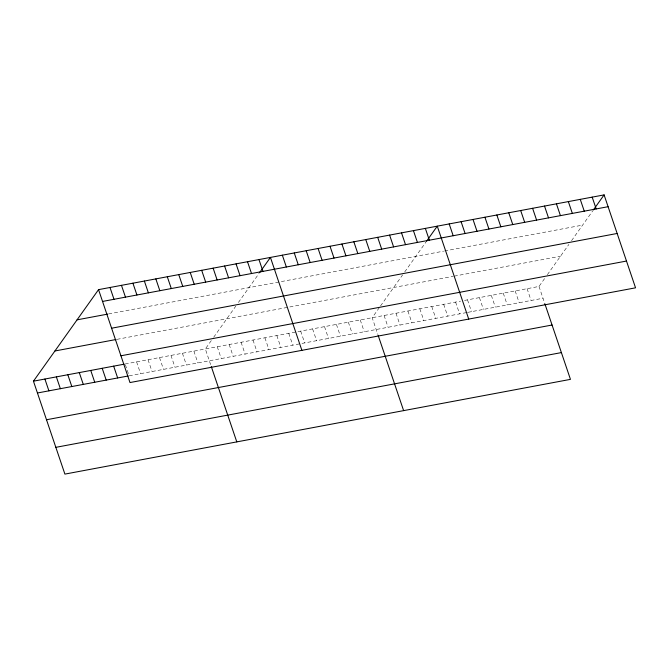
<?xml version="1.0" encoding="UTF-8"?>
<svg xmlns="http://www.w3.org/2000/svg" width="669" height="669" viewBox="0 0 669 669"><rect width="100%" height="100%" fill="white"/><g stroke="black" fill="none" stroke-linecap="round" stroke-linejoin="round"><path stroke-width="0.5" stroke-dasharray="3.35 2.51" d="M211.304 340.58L205.341 348.975L210.952 365.558M213.695 337.226L235.781 306.159M238.415 302.455L259.095 273.37M379.331 307.64L372.173 317.708L377.784 334.299M380.527 305.959L402.613 274.9M404.72 271.932L425.927 242.103M464.52 300.406L539.005 286.449L544.967 278.053M547.359 274.7L568.918 244.377M571.552 240.673L592.759 210.844M108.579 313.937L443.589 251.159M444.584 250.975L582.615 225.11M117 339.342L453.231 276.33M454.226 276.146L560.48 256.235M125.12 364.003L460.548 301.15M466.536 312.582L129.117 375.811L125.454 364.99M467.531 312.398L543.002 298.249M539.005 286.449L544.942 303.985M527.088 288.682L531.086 300.481M515.172 290.915L519.169 302.714M503.255 293.147L507.253 304.955M491.339 295.38L495.336 307.188M479.422 297.613L483.419 309.421M467.506 299.846L471.503 311.654M455.589 302.079L459.586 313.886M443.672 304.311L447.67 316.119M431.756 306.544L435.753 318.352M419.839 308.777L423.837 320.585M407.923 311.01L411.92 322.818M396.006 313.243L400.003 325.05M384.09 315.475L388.087 327.283M360.257 319.941L364.254 331.749M348.34 322.174L352.337 333.982M336.423 324.406L340.421 336.214M324.507 326.639L328.504 338.447M312.59 328.872L316.588 340.68M300.674 331.105L304.671 342.913M288.757 333.338L292.754 345.145M276.841 335.57L280.838 347.378M264.924 337.803L268.921 349.611M253.007 340.036L257.005 351.844M241.091 342.269L245.088 354.077M229.174 344.502L233.172 356.309M217.258 346.743L221.247 358.542M193.876 351.116L197.873 362.924M182.42 353.265L186.417 365.073M170.963 355.415L174.96 367.222M159.498 357.564L163.495 369.372M148.041 359.705L152.039 371.512M136.585 361.854L140.582 373.662"/><path stroke-width="1" d="M544.942 303.985L570.456 379.365L64.901 474.104L33.45 381.179L98.544 289.635L604.099 194.896L635.55 287.821L129.995 382.551L98.544 289.635M259.689 272.526L270.435 257.423L301.886 350.347M426.521 241.266L437.267 226.155L468.718 319.08M593.353 209.999L604.099 194.896M102.541 301.443L608.096 206.704M77.06 319.841L107.625 314.121M111.606 328.211L617.153 233.473M54.933 350.974L116.046 339.518M120.938 355.783L626.493 261.052M33.45 381.179L124.166 364.179M37.447 392.987L128.164 375.986M46.504 419.756L552.059 325.017M55.845 447.335L561.391 352.596M592.182 197.129L596.179 208.937M580.266 199.362L584.263 211.17M568.349 201.595L572.346 213.403M556.432 203.828L560.43 215.635M544.516 206.06L548.513 217.868M532.599 208.293L536.597 220.101M520.683 210.526L524.68 222.334M508.766 212.759L512.763 224.567M496.85 214.992L500.847 226.799M484.933 217.224L488.93 229.032M473.016 219.457L477.014 231.265M461.1 221.69L465.097 233.498M449.183 223.923L453.181 235.731M425.35 228.388L429.347 240.196M413.434 230.621L417.431 242.429M401.517 232.854L405.514 244.662M389.601 235.095L393.598 246.894M377.684 237.328L381.681 249.127M365.767 239.561L369.765 251.36M353.851 241.793L357.848 253.601M378.11 335.253L403.624 410.632M341.934 244.026L345.932 255.834M330.018 246.259L334.015 258.067M318.101 248.492L322.098 260.3M306.185 250.724L310.182 262.532M294.268 252.957L298.265 264.765M282.351 255.19L286.349 266.998M258.97 259.572L262.967 271.38M247.513 261.713L251.511 273.521M236.057 263.862L240.054 275.67M224.6 266.011L228.589 277.819M213.135 268.16L217.132 279.968M201.678 270.309L205.676 282.109M190.222 272.45L194.219 284.258M211.279 366.512L236.793 441.891M178.757 274.599L182.754 286.407M167.3 276.749L171.297 288.556M155.844 278.898L159.841 290.706M144.379 281.047L148.376 292.846M132.922 283.188L136.919 294.996M121.465 285.337L125.463 297.145M110 287.486L113.998 299.294M113.663 366.152L117.66 377.96M102.206 368.301L106.204 380.109M90.75 370.442L94.739 382.25M79.285 372.591L83.282 384.399M67.828 374.74L71.826 386.548M56.372 376.89L60.369 388.697M44.907 379.039L48.904 390.838"/></g></svg>
